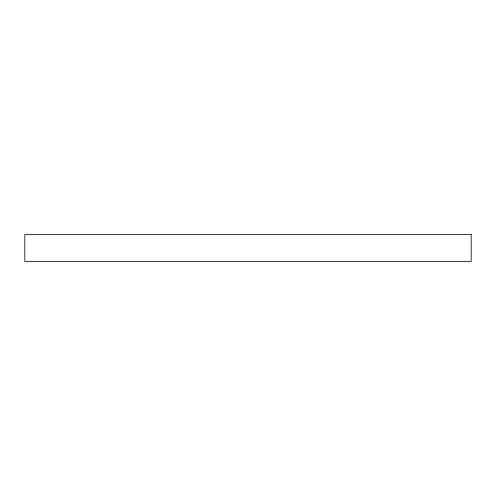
<?xml version="1.0" encoding="UTF-8"?>
<svg xmlns="http://www.w3.org/2000/svg" width="496" height="496" viewBox="0 0 496 496"><rect width="100%" height="100%" fill="white"/><g stroke="black" fill="none" stroke-linecap="round" stroke-linejoin="round"><path stroke-width="0.74" d="M471.2 234.608L24.8 234.608L24.8 261.392L471.2 261.392L471.2 234.608"/></g></svg>
